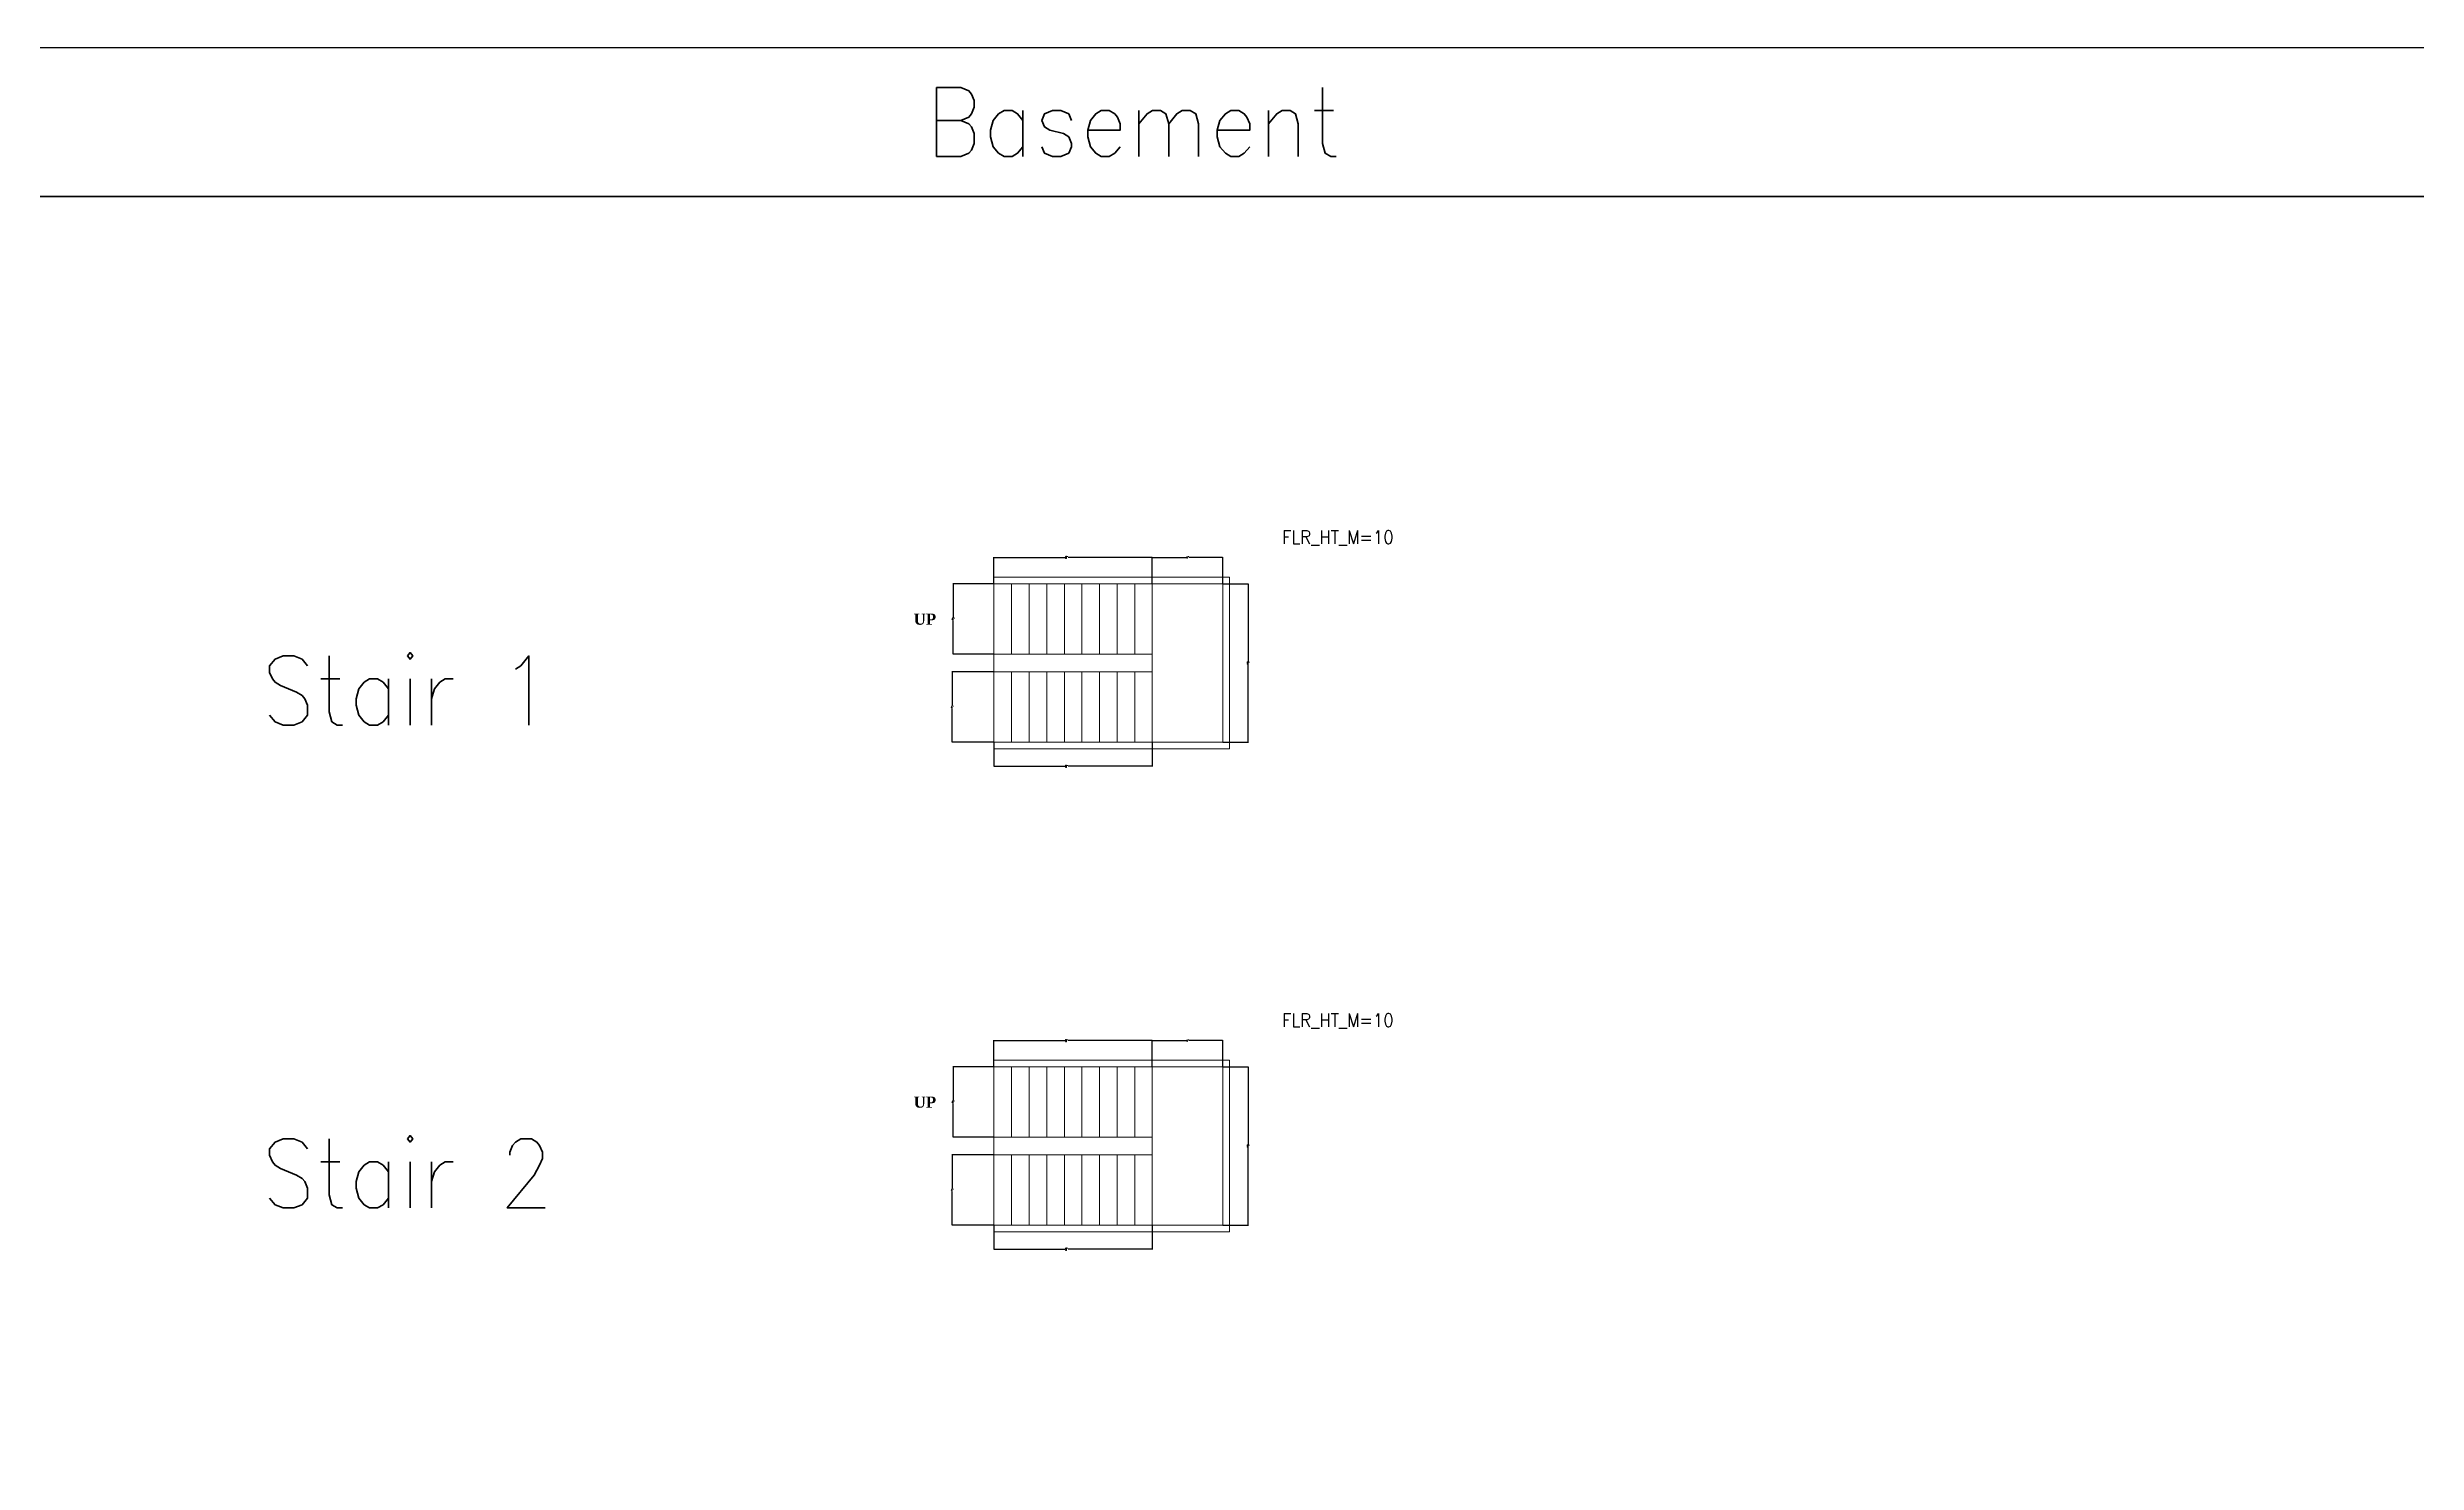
# Model space of a CAD drawing. Header units: feet. Extents: x -2086 to 4549, y -11457 to -6010.
# Drawn here: x -470 to 1146, y -6975 to -6010 of the extents above; entities that cross this region are included whole.
import ezdxf

# ---------------------------------------------------------------- set-up
doc = ezdxf.new("R2010")
doc.units = ezdxf.units.FT
doc.header["$MEASUREMENT"] = 0
for name, color, linetype, lineweight in [('BLK_1_FLR_-1_STAIR_1', 7, 'Continuous', 0), ('BLK_1_FLR_-1_STAIR_1_FLIGHT_2', 7, 'Continuous', 0), ('BLK_1_FLR_-1_STAIR_1_LANDING_1', 7, 'Continuous', 0), ('BLK_1_FLR_-1_STAIR_2', 7, 'Continuous', 0), ('BLK_1_FLR_-1_STAIR_2_FLIGHT_2', 7, 'Continuous', 0), ('BLK_1_FLR_-1_STAIR_2_LANDING_1', 7, 'Continuous', 0)]:
    doc.layers.add(name, color=color, linetype=linetype, lineweight=lineweight)
doc.layers.add('BLK_1_FLR_-1_STAIR_1_FLIGHT_1', color=7, linetype='Continuous', lineweight=0, true_color=0xffffff)
doc.layers.add('BLK_1_FLR_-1_STAIR_2_FLIGHT_1', color=7, linetype='Continuous', lineweight=0, true_color=0xffffff)
doc.styles.add('MtXpl_Georgia', font='Georgia Bold.ttf')
doc.styles.get("Standard").update_dxf_attribs({"font": 'standard'})
doc.dimstyles.get("Standard").update_dxf_attribs({"dimtxt": 1.625, "dimasz": 0.18, "dimexe": 0.18, "dimexo": 0.0625, "dimgap": 0.09, "dimtad": 0, "dimtih": 1, "dimtoh": 1, "dimdec": 1, "dimzin": 0, "dimdsep": 46, "dimlunit": 4, "dimtxsty": 'standard', "dimcen": 0.09, "dimadec": 0, "dimazin": 0, "dimtfac": 1, "dimtdec": 1, "dimtofl": 0, "dimtmove": 0, "dimatfit": 3, "dimfxl": 1, "dimtolj": 1, "dimtzin": 0, "dimarcsym": 0})

# ---------------------------------------------------------------- blocks, each defined once
blk = doc.blocks.new('*D80')
at = {"layer": 'BLK_1_FLR_-1_STAIR_1_FLIGHT_1', "color": 0, "lineweight": -2, "transparency": 16777216}
for p, q in [((175.7, -6376), (175.7, -6357.9)), ((175.9, -6358), (224.3, -6358)), ((283.5, -6358), (226.2, -6358)), ((283.7, -6376), (283.7, -6357.9))]:
    blk.add_line(p, q, dxfattribs=at)
at = {"layer": 'BLK_1_FLR_-1_STAIR_1_FLIGHT_1', "color": 0, "transparency": 16777216}
for points in [[(175.9, -6358), (175.9, -6358.1), (175.7, -6358)], [(283.5, -6358), (283.5, -6358.1), (283.7, -6358)]]:
    blk.add_solid(points, dxfattribs=at)
at = {"layer": 'Defpoints', "color": 0, "transparency": 16777216}
for p in [(283.7, -6358), (175.7, -6376), (283.7, -6376)]:
    blk.add_point(p, dxfattribs=at)
at = {"layer": 'BLK_1_FLR_-1_STAIR_1_FLIGHT_1', "color": 0, "transparency": 16777216, "insert": (225.2, -6358), "char_height": 1.62, "attachment_point": 5}
blk.add_mtext("\\A1;9'", dxfattribs=at)
blk = doc.blocks.new('*D81')
at = {"layer": 'BLK_1_FLR_-1_STAIR_1_FLIGHT_1', "color": 0, "lineweight": -2, "transparency": 16777216}
for p, q in [((175.6, -6376), (147.6, -6376)), ((147.8, -6376.2), (147.8, -6399)), ((147.8, -6423.8), (147.8, -6401.1)), ((175.6, -6424), (147.6, -6424))]:
    blk.add_line(p, q, dxfattribs=at)
at = {"layer": 'BLK_1_FLR_-1_STAIR_1_FLIGHT_1', "color": 0, "transparency": 16777216}
for points in [[(147.7, -6376.2), (147.8, -6376.2), (147.8, -6376)], [(147.7, -6423.8), (147.8, -6423.8), (147.8, -6424)]]:
    blk.add_solid(points, dxfattribs=at)
at = {"layer": 'Defpoints', "color": 0, "transparency": 16777216}
for p in [(175.7, -6376), (147.8, -6424), (175.7, -6424)]:
    blk.add_point(p, dxfattribs=at)
at = {"layer": 'BLK_1_FLR_-1_STAIR_1_FLIGHT_1', "color": 0, "transparency": 16777216, "insert": (147.8, -6400), "char_height": 1.62, "attachment_point": 5}
blk.add_mtext("\\A1;4'", dxfattribs=at)
blk = doc.blocks.new('*D84')
at = {"layer": 'BLK_1_FLR_-1_STAIR_1_FLIGHT_2', "color": 0, "lineweight": -2, "transparency": 16777216}
for p, q in [((175.7, -6484.1), (175.7, -6500.6)), ((283.7, -6484.1), (283.7, -6500.6)), ((175.9, -6500.4), (224.3, -6500.4)), ((283.5, -6500.4), (226.2, -6500.4))]:
    blk.add_line(p, q, dxfattribs=at)
at = {"layer": 'BLK_1_FLR_-1_STAIR_1_FLIGHT_2', "color": 0, "transparency": 16777216}
for points in [[(175.9, -6500.4), (175.9, -6500.4), (175.7, -6500.4)], [(283.5, -6500.4), (283.5, -6500.4), (283.7, -6500.4)]]:
    blk.add_solid(points, dxfattribs=at)
at = {"layer": 'Defpoints', "color": 0, "transparency": 16777216}
for p in [(175.7, -6484), (283.7, -6484), (283.7, -6500.4)]:
    blk.add_point(p, dxfattribs=at)
at = {"layer": 'BLK_1_FLR_-1_STAIR_1_FLIGHT_2', "color": 0, "transparency": 16777216, "insert": (225.2, -6500.4), "char_height": 1.62, "attachment_point": 5}
blk.add_mtext("\\A1;9'", dxfattribs=at)
blk = doc.blocks.new('*D85')
at = {"layer": 'BLK_1_FLR_-1_STAIR_1_FLIGHT_2', "color": 0, "lineweight": -2, "transparency": 16777216}
for p, q in [((175.6, -6436), (147, -6436)), ((147.2, -6436.2), (147.2, -6459)), ((147.2, -6483.8), (147.2, -6461.1)), ((175.6, -6484), (147, -6484))]:
    blk.add_line(p, q, dxfattribs=at)
at = {"layer": 'BLK_1_FLR_-1_STAIR_1_FLIGHT_2', "color": 0, "transparency": 16777216}
for points in [[(147.1, -6436.2), (147.2, -6436.2), (147.2, -6436)], [(147.1, -6483.8), (147.2, -6483.8), (147.2, -6484)]]:
    blk.add_solid(points, dxfattribs=at)
at = {"layer": 'Defpoints', "color": 0, "transparency": 16777216}
for p in [(147.2, -6436), (175.7, -6436), (175.7, -6484)]:
    blk.add_point(p, dxfattribs=at)
at = {"layer": 'BLK_1_FLR_-1_STAIR_1_FLIGHT_2', "color": 0, "transparency": 16777216, "insert": (147.2, -6460), "char_height": 1.62, "attachment_point": 5}
blk.add_mtext("\\A1;4'", dxfattribs=at)
blk = doc.blocks.new('*D86')
at = {"layer": 'BLK_1_FLR_-1_STAIR_1_LANDING_1', "color": 0, "lineweight": -2, "transparency": 16777216}
for p, q in [((331.8, -6376), (349.3, -6376)), ((349.1, -6376.2), (349.1, -6429)), ((349.1, -6483.8), (349.1, -6431.1)), ((331.8, -6484), (349.3, -6484))]:
    blk.add_line(p, q, dxfattribs=at)
at = {"layer": 'BLK_1_FLR_-1_STAIR_1_LANDING_1', "color": 0, "transparency": 16777216}
for points in [[(349.1, -6376.2), (349.1, -6376.2), (349.1, -6376)], [(349.1, -6483.8), (349.1, -6483.8), (349.1, -6484)]]:
    blk.add_solid(points, dxfattribs=at)
at = {"layer": 'Defpoints', "color": 0, "transparency": 16777216}
for p in [(331.7, -6376), (349.1, -6376), (331.7, -6484)]:
    blk.add_point(p, dxfattribs=at)
at = {"layer": 'BLK_1_FLR_-1_STAIR_1_LANDING_1', "color": 0, "transparency": 16777216, "insert": (349.1, -6430), "char_height": 1.62, "attachment_point": 5}
blk.add_mtext("\\A1;9'", dxfattribs=at)
blk = doc.blocks.new('*D89')
at = {"layer": 'BLK_1_FLR_-1_STAIR_1_LANDING_1', "color": 0, "lineweight": -2, "transparency": 16777216}
for p, q in [((283.7, -6376), (283.7, -6357.9)), ((283.9, -6358), (306.8, -6358)), ((331.5, -6358), (308.6, -6358)), ((331.7, -6376), (331.7, -6357.9))]:
    blk.add_line(p, q, dxfattribs=at)
at = {"layer": 'BLK_1_FLR_-1_STAIR_1_LANDING_1', "color": 0, "transparency": 16777216}
for points in [[(283.9, -6358), (283.9, -6358.1), (283.7, -6358)], [(331.5, -6358), (331.5, -6358.1), (331.7, -6358)]]:
    blk.add_solid(points, dxfattribs=at)
at = {"layer": 'Defpoints', "color": 0, "transparency": 16777216}
for p in [(331.7, -6358), (283.7, -6376), (331.7, -6376)]:
    blk.add_point(p, dxfattribs=at)
at = {"layer": 'BLK_1_FLR_-1_STAIR_1_LANDING_1', "color": 0, "transparency": 16777216, "insert": (307.7, -6358), "char_height": 1.62, "attachment_point": 5}
blk.add_mtext("\\A1;4'", dxfattribs=at)
blk = doc.blocks.new('*D328')
at = {"layer": 'BLK_1_FLR_-1_STAIR_2_FLIGHT_1', "color": 0, "lineweight": -2, "transparency": 16777216}
for p, q in [((175.7, -6705.4), (175.7, -6687.3)), ((175.9, -6687.5), (224.3, -6687.5)), ((283.5, -6687.5), (226.2, -6687.5)), ((283.7, -6705.4), (283.7, -6687.3))]:
    blk.add_line(p, q, dxfattribs=at)
at = {"layer": 'BLK_1_FLR_-1_STAIR_2_FLIGHT_1', "color": 0, "transparency": 16777216}
for points in [[(175.9, -6687.4), (175.9, -6687.5), (175.7, -6687.5)], [(283.5, -6687.4), (283.5, -6687.5), (283.7, -6687.5)]]:
    blk.add_solid(points, dxfattribs=at)
at = {"layer": 'Defpoints', "color": 0, "transparency": 16777216}
for p in [(283.7, -6687.5), (175.7, -6705.4), (283.7, -6705.4)]:
    blk.add_point(p, dxfattribs=at)
at = {"layer": 'BLK_1_FLR_-1_STAIR_2_FLIGHT_1', "color": 0, "transparency": 16777216, "insert": (225.2, -6687.5), "char_height": 1.62, "attachment_point": 5}
blk.add_mtext("\\A1;9'", dxfattribs=at)
blk = doc.blocks.new('*D329')
at = {"layer": 'BLK_1_FLR_-1_STAIR_2_FLIGHT_1', "color": 0, "lineweight": -2, "transparency": 16777216}
for p, q in [((175.6, -6705.4), (147.6, -6705.4)), ((147.8, -6705.6), (147.8, -6728.4)), ((147.8, -6753.3), (147.8, -6730.5)), ((175.6, -6753.4), (147.6, -6753.4))]:
    blk.add_line(p, q, dxfattribs=at)
at = {"layer": 'BLK_1_FLR_-1_STAIR_2_FLIGHT_1', "color": 0, "transparency": 16777216}
for points in [[(147.7, -6705.6), (147.8, -6705.6), (147.8, -6705.4)], [(147.7, -6753.3), (147.8, -6753.3), (147.8, -6753.4)]]:
    blk.add_solid(points, dxfattribs=at)
at = {"layer": 'Defpoints', "color": 0, "transparency": 16777216}
for p in [(175.7, -6705.4), (147.8, -6753.4), (175.7, -6753.4)]:
    blk.add_point(p, dxfattribs=at)
at = {"layer": 'BLK_1_FLR_-1_STAIR_2_FLIGHT_1', "color": 0, "transparency": 16777216, "insert": (147.8, -6729.4), "char_height": 1.62, "attachment_point": 5}
blk.add_mtext("\\A1;4'", dxfattribs=at)
blk = doc.blocks.new('*D330')
at = {"layer": 'BLK_1_FLR_-1_STAIR_2_FLIGHT_2', "color": 0, "lineweight": -2, "transparency": 16777216}
for p, q in [((175.7, -6813.5), (175.7, -6830)), ((283.7, -6813.5), (283.7, -6830)), ((175.9, -6829.8), (224.3, -6829.8)), ((283.5, -6829.8), (226.2, -6829.8))]:
    blk.add_line(p, q, dxfattribs=at)
at = {"layer": 'BLK_1_FLR_-1_STAIR_2_FLIGHT_2', "color": 0, "transparency": 16777216}
for points in [[(175.9, -6829.8), (175.9, -6829.8), (175.7, -6829.8)], [(283.5, -6829.8), (283.5, -6829.8), (283.7, -6829.8)]]:
    blk.add_solid(points, dxfattribs=at)
at = {"layer": 'Defpoints', "color": 0, "transparency": 16777216}
for p in [(175.7, -6813.4), (283.7, -6813.4), (283.7, -6829.8)]:
    blk.add_point(p, dxfattribs=at)
at = {"layer": 'BLK_1_FLR_-1_STAIR_2_FLIGHT_2', "color": 0, "transparency": 16777216, "insert": (225.2, -6829.8), "char_height": 1.62, "attachment_point": 5}
blk.add_mtext("\\A1;9'", dxfattribs=at)
blk = doc.blocks.new('*D331')
at = {"layer": 'BLK_1_FLR_-1_STAIR_2_FLIGHT_2', "color": 0, "lineweight": -2, "transparency": 16777216}
for p, q in [((175.6, -6765.4), (147, -6765.4)), ((147.2, -6765.6), (147.2, -6788.4)), ((147.2, -6813.3), (147.2, -6790.5)), ((175.6, -6813.4), (147, -6813.4))]:
    blk.add_line(p, q, dxfattribs=at)
at = {"layer": 'BLK_1_FLR_-1_STAIR_2_FLIGHT_2', "color": 0, "transparency": 16777216}
for points in [[(147.1, -6765.6), (147.2, -6765.6), (147.2, -6765.4)], [(147.1, -6813.3), (147.2, -6813.3), (147.2, -6813.4)]]:
    blk.add_solid(points, dxfattribs=at)
at = {"layer": 'Defpoints', "color": 0, "transparency": 16777216}
for p in [(147.2, -6765.4), (175.7, -6765.4), (175.7, -6813.4)]:
    blk.add_point(p, dxfattribs=at)
at = {"layer": 'BLK_1_FLR_-1_STAIR_2_FLIGHT_2', "color": 0, "transparency": 16777216, "insert": (147.2, -6789.4), "char_height": 1.62, "attachment_point": 5}
blk.add_mtext("\\A1;4'", dxfattribs=at)
blk = doc.blocks.new('*D332')
at = {"layer": 'BLK_1_FLR_-1_STAIR_2_LANDING_1', "color": 0, "lineweight": -2, "transparency": 16777216}
for p, q in [((331.8, -6705.4), (349.3, -6705.4)), ((349.1, -6705.6), (349.1, -6758.4)), ((349.1, -6813.3), (349.1, -6760.5)), ((331.8, -6813.4), (349.3, -6813.4))]:
    blk.add_line(p, q, dxfattribs=at)
at = {"layer": 'BLK_1_FLR_-1_STAIR_2_LANDING_1', "color": 0, "transparency": 16777216}
for points in [[(349.1, -6705.6), (349.1, -6705.6), (349.1, -6705.4)], [(349.1, -6813.3), (349.1, -6813.3), (349.1, -6813.4)]]:
    blk.add_solid(points, dxfattribs=at)
at = {"layer": 'Defpoints', "color": 0, "transparency": 16777216}
for p in [(331.7, -6705.4), (349.1, -6705.4), (331.7, -6813.4)]:
    blk.add_point(p, dxfattribs=at)
at = {"layer": 'BLK_1_FLR_-1_STAIR_2_LANDING_1', "color": 0, "transparency": 16777216, "insert": (349.1, -6759.4), "char_height": 1.62, "attachment_point": 5}
blk.add_mtext("\\A1;9'", dxfattribs=at)
blk = doc.blocks.new('*D333')
at = {"layer": 'BLK_1_FLR_-1_STAIR_2_LANDING_1', "color": 0, "lineweight": -2, "transparency": 16777216}
for p, q in [((283.7, -6705.4), (283.7, -6687.3)), ((283.9, -6687.5), (306.8, -6687.5)), ((331.5, -6687.5), (308.6, -6687.5)), ((331.7, -6705.4), (331.7, -6687.3))]:
    blk.add_line(p, q, dxfattribs=at)
at = {"layer": 'BLK_1_FLR_-1_STAIR_2_LANDING_1', "color": 0, "transparency": 16777216}
for points in [[(283.9, -6687.4), (283.9, -6687.5), (283.7, -6687.5)], [(331.5, -6687.4), (331.5, -6687.5), (331.7, -6687.5)]]:
    blk.add_solid(points, dxfattribs=at)
at = {"layer": 'Defpoints', "color": 0, "transparency": 16777216}
for p in [(331.7, -6687.5), (283.7, -6705.4), (331.7, -6705.4)]:
    blk.add_point(p, dxfattribs=at)
at = {"layer": 'BLK_1_FLR_-1_STAIR_2_LANDING_1', "color": 0, "transparency": 16777216, "insert": (307.7, -6687.5), "char_height": 1.62, "attachment_point": 5}
blk.add_mtext("\\A1;4'", dxfattribs=at)

msp = doc.modelspace()

# ---------------------------------------------------------------- linework, layer by layer
for points in [[(-1223.89, -6010.11), (4548.57, -6010.11), (4548.57, -6111.79), (-1223.89, -6111.79), (-1223.89, -6010.11)], [(-1223.89, -6111.79), (4548.57, -6111.79), (4548.57, -7002.59), (-1223.89, -7002.59), (-1223.89, -6111.79)]]:
    msp.add_lwpolyline(points, close=True)
at = {"layer": 'BLK_1_FLR_-1_STAIR_1'}
msp.add_lwpolyline([(175.71, -6371.49), (336.23, -6371.49), (336.23, -6488.55), (175.71, -6488.55), (175.71, -6376.02)], close=True, dxfattribs=at)
at = {"layer": 'BLK_1_FLR_-1_STAIR_1_FLIGHT_1', "color": 3}
for p, q in [((175.71, -6424.02), (175.71, -6376.02)), ((187.71, -6424.02), (187.71, -6376.02)), ((199.71, -6424.02), (199.71, -6376.02)), ((211.71, -6424.02), (211.71, -6376.02)), ((223.71, -6424.02), (223.71, -6376.02)), ((235.71, -6424.02), (235.71, -6376.02)), ((247.71, -6424.02), (247.71, -6376.02)), ((259.71, -6424.02), (259.71, -6376.02)), ((271.71, -6424.02), (271.71, -6376.02)), ((283.71, -6424.02), (283.71, -6376.02))]:
    msp.add_line(p, q, dxfattribs=at)
at = {"layer": 'BLK_1_FLR_-1_STAIR_1_FLIGHT_1'}
msp.add_lwpolyline([(175.71, -6376.02), (175.71, -6424.02), (283.71, -6424.02), (283.71, -6376.02), (175.71, -6376.02)], close=True, dxfattribs=at)
at = {"layer": 'BLK_1_FLR_-1_STAIR_1_FLIGHT_2', "color": 3}
for p, q in [((175.71, -6484.02), (175.71, -6436.02)), ((187.71, -6484.02), (187.71, -6436.02)), ((199.71, -6484.02), (199.71, -6436.02)), ((211.71, -6484.02), (211.71, -6436.02)), ((223.71, -6436.02), (223.71, -6484.02)), ((235.71, -6436.02), (235.71, -6484.02)), ((247.71, -6436.02), (247.71, -6484.02)), ((259.71, -6436.02), (259.71, -6484.02)), ((271.71, -6436.02), (271.71, -6484.02)), ((283.71, -6436.02), (283.71, -6484.02))]:
    msp.add_line(p, q, dxfattribs=at)
at = {"layer": 'BLK_1_FLR_-1_STAIR_1_FLIGHT_2'}
msp.add_lwpolyline([(175.71, -6436.02), (283.71, -6436.02), (283.71, -6484.02), (175.71, -6484.02), (175.71, -6436.02)], close=True, dxfattribs=at)
at = {"layer": 'BLK_1_FLR_-1_STAIR_1_LANDING_1'}
msp.add_lwpolyline([(283.71, -6376.02), (331.71, -6376.02), (331.71, -6484.02), (283.71, -6484.02), (283.71, -6376.02)], close=True, dxfattribs=at)
at = {"layer": 'BLK_1_FLR_-1_STAIR_2'}
msp.add_lwpolyline([(175.71, -6700.91), (336.23, -6700.91), (336.23, -6817.96), (175.71, -6817.96), (175.71, -6705.43)], close=True, dxfattribs=at)
at = {"layer": 'BLK_1_FLR_-1_STAIR_2_FLIGHT_1', "color": 3}
for p, q in [((175.71, -6753.43), (175.71, -6705.43)), ((187.71, -6753.43), (187.71, -6705.43)), ((199.71, -6753.43), (199.71, -6705.43)), ((211.71, -6753.43), (211.71, -6705.43)), ((223.71, -6753.43), (223.71, -6705.43)), ((235.71, -6753.43), (235.71, -6705.43)), ((247.71, -6753.43), (247.71, -6705.43)), ((259.71, -6753.43), (259.71, -6705.43)), ((271.71, -6753.43), (271.71, -6705.43)), ((283.71, -6753.43), (283.71, -6705.43))]:
    msp.add_line(p, q, dxfattribs=at)
at = {"layer": 'BLK_1_FLR_-1_STAIR_2_FLIGHT_1'}
msp.add_lwpolyline([(175.71, -6705.43), (175.71, -6753.43), (283.71, -6753.43), (283.71, -6705.43), (175.71, -6705.43)], close=True, dxfattribs=at)
at = {"layer": 'BLK_1_FLR_-1_STAIR_2_FLIGHT_2', "color": 3}
for p, q in [((175.71, -6813.43), (175.71, -6765.43)), ((187.71, -6813.43), (187.71, -6765.43)), ((199.71, -6813.43), (199.71, -6765.43)), ((211.71, -6813.43), (211.71, -6765.43)), ((223.71, -6765.43), (223.71, -6813.43)), ((235.71, -6765.43), (235.71, -6813.43)), ((247.71, -6765.43), (247.71, -6813.43)), ((259.71, -6765.43), (259.71, -6813.43)), ((271.71, -6765.43), (271.71, -6813.43)), ((283.71, -6765.43), (283.71, -6813.43))]:
    msp.add_line(p, q, dxfattribs=at)
at = {"layer": 'BLK_1_FLR_-1_STAIR_2_FLIGHT_2'}
msp.add_lwpolyline([(175.71, -6765.43), (283.71, -6765.43), (283.71, -6813.43), (175.71, -6813.43), (175.71, -6765.43)], close=True, dxfattribs=at)
at = {"layer": 'BLK_1_FLR_-1_STAIR_2_LANDING_1'}
msp.add_lwpolyline([(283.71, -6705.43), (331.71, -6705.43), (331.71, -6813.43), (283.71, -6813.43), (283.71, -6705.43)], close=True, dxfattribs=at)

# ---------------------------------------------------------------- texts
at = {"style": 'MtXpl_Georgia'}
for p in [(120.93, -6403.89), (120.93, -6733.31)]:
    msp.add_text('UP', height=7.618, dxfattribs=at).set_placement(p)
at = {"char_height": 47.156, "attachment_point": 1}
for s, width, insert in [('Basement', 1157.4238, (129.15, -6037.46)), ('Stair 1', 356.9701, (-323.82, -6425.15)), ('Stair 2', 356.9701, (-323.82, -6754.56))]:
    msp.add_mtext_dynamic_manual_height_columns(s, width=width, gutter_width=196.85, heights=[0], dxfattribs=dict(at, insert=insert))
at = {"layer": 'BLK_1_FLR_-1_STAIR_1', "insert": (372.3, -6339.74), "char_height": 9.0057, "width": 96.0609, "attachment_point": 1}
msp.add_mtext('FLR_HT_M=10', dxfattribs=at)
at = {"layer": 'BLK_1_FLR_-1_STAIR_2', "insert": (372.3, -6669.16), "char_height": 9.0057, "width": 96.0609, "attachment_point": 1}
msp.add_mtext('FLR_HT_M=10', dxfattribs=at)

# ---------------------------------------------------------------- dimensions: what is measured, and where the dimension line sits
at = {"layer": 'BLK_1_FLR_-1_STAIR_1_FLIGHT_1', "color": 1}
dim = msp.add_linear_dim(base=(283.71, -6358.04), p1=(175.71, -6376.02), p2=(283.71, -6376.02), dimstyle='Standard', dxfattribs=at)
dim.commit()
dim.dimension.update_dxf_attribs({"geometry": '*D80', "text_midpoint": (225.22, -6358.04), "dimtype": 160})
at = {"layer": 'BLK_1_FLR_-1_STAIR_1_FLIGHT_1', "color": 2}
dim = msp.add_linear_dim(base=(147.76, -6424.02), p1=(175.71, -6376.02), p2=(175.71, -6424.02), angle=90, dimstyle='Standard', dxfattribs=at)
dim.commit()
dim.dimension.update_dxf_attribs({"geometry": '*D81', "text_midpoint": (147.76, -6400.02)})
at = {"layer": 'BLK_1_FLR_-1_STAIR_1_FLIGHT_2', "color": 2}
dim = msp.add_linear_dim(base=(147.17, -6436.02), p1=(175.71, -6484.02), p2=(175.71, -6436.02), angle=90, dimstyle='Standard', dxfattribs=at)
dim.commit()
dim.dimension.update_dxf_attribs({"geometry": '*D85', "text_midpoint": (147.17, -6460.02)})
at = {"layer": 'BLK_1_FLR_-1_STAIR_1_FLIGHT_2', "color": 1}
dim = msp.add_linear_dim(base=(283.71, -6500.39), p1=(175.71, -6484.02), p2=(283.71, -6484.02), dimstyle='Standard', dxfattribs=at)
dim.commit()
dim.dimension.update_dxf_attribs({"geometry": '*D84', "text_midpoint": (225.22, -6500.39), "dimtype": 160})
at = {"layer": 'BLK_1_FLR_-1_STAIR_1_LANDING_1', "color": 1}
dim = msp.add_linear_dim(base=(331.71, -6358.04), p1=(283.71, -6376.02), p2=(331.71, -6376.02), dimstyle='Standard', dxfattribs=at)
dim.commit()
dim.dimension.update_dxf_attribs({"geometry": '*D89', "text_midpoint": (307.71, -6358.04), "dimtype": 160})
at = {"layer": 'BLK_1_FLR_-1_STAIR_1_LANDING_1', "color": 2}
dim = msp.add_linear_dim(base=(349.09, -6376.02), p1=(331.71, -6484.02), p2=(331.71, -6376.02), angle=90, dimstyle='Standard', dxfattribs=at)
dim.commit()
dim.dimension.update_dxf_attribs({"geometry": '*D86', "text_midpoint": (349.09, -6430.02)})
at = {"layer": 'BLK_1_FLR_-1_STAIR_2_FLIGHT_1', "color": 1}
dim = msp.add_linear_dim(base=(283.71, -6687.46), p1=(175.71, -6705.43), p2=(283.71, -6705.43), dimstyle='Standard', dxfattribs=at)
dim.commit()
dim.dimension.update_dxf_attribs({"geometry": '*D328', "text_midpoint": (225.22, -6687.46), "dimtype": 160})
at = {"layer": 'BLK_1_FLR_-1_STAIR_2_FLIGHT_1', "color": 2}
dim = msp.add_linear_dim(base=(147.76, -6753.43), p1=(175.71, -6705.43), p2=(175.71, -6753.43), angle=90, dimstyle='Standard', dxfattribs=at)
dim.commit()
dim.dimension.update_dxf_attribs({"geometry": '*D329', "text_midpoint": (147.76, -6729.43)})
at = {"layer": 'BLK_1_FLR_-1_STAIR_2_FLIGHT_2', "color": 2}
dim = msp.add_linear_dim(base=(147.17, -6765.43), p1=(175.71, -6813.43), p2=(175.71, -6765.43), angle=90, dimstyle='Standard', dxfattribs=at)
dim.commit()
dim.dimension.update_dxf_attribs({"geometry": '*D331', "text_midpoint": (147.17, -6789.43)})
at = {"layer": 'BLK_1_FLR_-1_STAIR_2_FLIGHT_2', "color": 1}
dim = msp.add_linear_dim(base=(283.71, -6829.8), p1=(175.71, -6813.43), p2=(283.71, -6813.43), dimstyle='Standard', dxfattribs=at)
dim.commit()
dim.dimension.update_dxf_attribs({"geometry": '*D330', "text_midpoint": (225.22, -6829.8), "dimtype": 160})
at = {"layer": 'BLK_1_FLR_-1_STAIR_2_LANDING_1', "color": 1}
dim = msp.add_linear_dim(base=(331.71, -6687.46), p1=(283.71, -6705.43), p2=(331.71, -6705.43), dimstyle='Standard', dxfattribs=at)
dim.commit()
dim.dimension.update_dxf_attribs({"geometry": '*D333', "text_midpoint": (307.71, -6687.46), "dimtype": 160})
at = {"layer": 'BLK_1_FLR_-1_STAIR_2_LANDING_1', "color": 2}
dim = msp.add_linear_dim(base=(349.09, -6705.43), p1=(331.71, -6813.43), p2=(331.71, -6705.43), angle=90, dimstyle='Standard', dxfattribs=at)
dim.commit()
dim.dimension.update_dxf_attribs({"geometry": '*D332', "text_midpoint": (349.09, -6759.43)})

doc.saveas('drawing.dxf')
